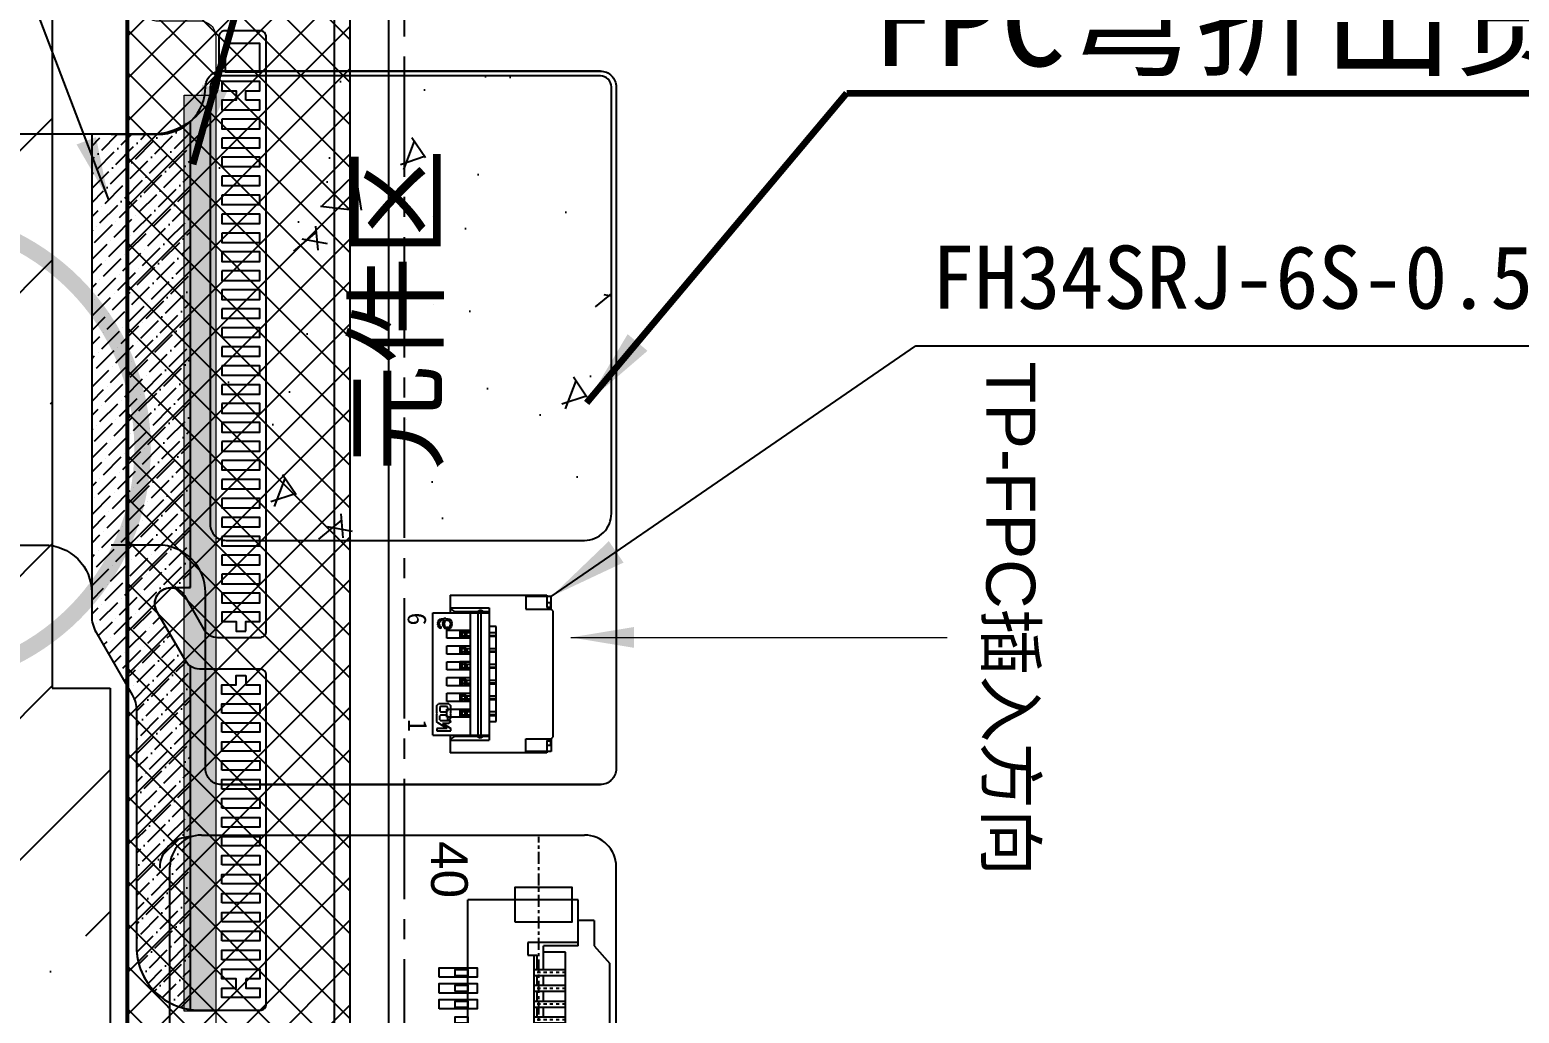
# Model space of a CAD drawing. Header units: millimetres. Extents: x 20905 to 43117, y -15595 to -5301.
# Drawn here: x 22683.21 to 22730.36, y -15014.14 to -14983.02 of the extents above; entities that cross this region are included whole.
import ezdxf

# ---------------------------------------------------------------- set-up
doc = ezdxf.new("R2010")
doc.units = ezdxf.units.MM
doc.header["$LTSCALE"] = 0.2
doc.header["$PDMODE"] = 35
doc.linetypes.add('CENTER', pattern=[2, 1.25, -0.25, 0.25, -0.25])
doc.linetypes.add('CENTER2', pattern=[28.575, 19.05, -3.175, 3.175, -3.175])
for name, color, linetype in [('Center', 1, 'CENTER'), ('DIM', 4, 'Continuous'), ('FPC', 32, 'Continuous'), ('LCD', 212, 'Continuous'), ('LCM', 5, 'Continuous'), ('LENS', 6, 'Continuous'), ('OCA', 1, 'Continuous'), ('SENSOR', 7, 'Continuous'), ('tape', 62, 'Continuous'), ('元件', 1, 'Continuous'), ('铁框', 11, 'Continuous')]:
    doc.layers.add(name, color=color, linetype=linetype)
doc.styles.get("Standard").update_dxf_attribs({"font": 'simhei.ttf'})
doc.styles.add('TXT', font='arial.ttf', dxfattribs={"height": 3.5})
doc.styles.add('宋体', font='arial.ttf')
doc.dimstyles.new('D00A', dxfattribs={"dimtxt": 3, "dimasz": 2, "dimexe": 1.25, "dimexo": 0.625, "dimtad": 0, "dimdsep": 46, "dimtxsty": '宋体', "dimcen": 2.5, "dimclrd": 3, "dimclre": 3, "dimclrt": 3, "dimadec": 0, "dimazin": 0, "dimtfac": 1, "dimtmove": 0, "dimatfit": 3, "dimfxl": 1, "dimarcsym": 0})
doc.dimstyles.get("Standard").update_dxf_attribs({"dimtxt": 4, "dimasz": 2.5, "dimexe": 1, "dimexo": 1, "dimtad": 1, "dimdsep": 46, "dimtxsty": '宋体', "dimcen": 0.09, "dimclrd": 256, "dimclre": 256, "dimclrt": 256, "dimadec": 0, "dimazin": 0, "dimtp": 0.005, "dimtm": 0.005, "dimtfac": 1, "dimtofl": 0, "dimtmove": 0, "dimatfit": 3, "dimfxl": 1, "dimtolj": 1, "dimlwd": -1, "dimlwe": -1, "dimarcsym": 0})
doc.dimstyles.new('STANDARD$0', dxfattribs={"dimtxt": 1.8, "dimasz": 2, "dimexe": 0.5, "dimexo": 0.6, "dimgap": 0.3, "dimtad": 0, "dimzin": 9, "dimdsep": 46, "dimtxsty": 'TXT', "dimcen": -2, "dimclrd": 256, "dimclre": 256, "dimclrt": 256, "dimadec": 1, "dimazin": 2, "dimtp": 0.2, "dimtm": 0.2, "dimtfac": 0.5, "dimtmove": 0, "dimatfit": 3, "dimfxl": 1, "dimtolj": 2, "dimarcsym": 0})
doc.dimstyles.new('SVA', dxfattribs={"dimtxt": 3.5, "dimasz": 3, "dimexe": 0.5, "dimexo": 0.5, "dimtad": 0, "dimdec": 3, "dimdsep": 46, "dimtxsty": '宋体', "dimcen": 3, "dimadec": 0, "dimazin": 0, "dimtfac": 1, "dimtdec": 3, "dimtmove": 0, "dimatfit": 3, "dimfxl": 1.25, "dimlwd": 13, "dimlwe": 13, "dimarcsym": 0})
pattern_1 = [(45, (-351.6157, -560.219), (-4.490128, 4.490128), []), (45, (-347.1255, -560.219), (-4.490128, 4.490128), [7.9375, -1.5875, 0, -1.5875])]

# ---------------------------------------------------------------- blocks, each defined once
blk = doc.blocks.new('A$C21FF61E7')
at = {"layer": 'Center', "linetype": 'CENTER2', "ltscale": 0.02}
for p, q in [((2.3, 3.5), (2.3, 2.5)), ((2.8, 3.5), (2.8, 2.5)), ((3.3, 3.5), (3.3, 2.5)), ((3.8, 3.5), (3.8, 2.5)), ((4.3, 3.5), (4.3, 2.5)), ((4.8, 3.5), (4.8, 2.5)), ((5.3, 3.5), (5.3, 2.5)), ((5.8, 3.5), (5.8, 2.5)), ((6.3, 3.5), (6.3, 2.5)), ((6.8, 3.5), (6.8, 2.5)), ((7.3, 3.5), (7.3, 2.5)), ((7.8, 3.5), (7.8, 2.5)), ((8.3, 3.5), (8.3, 2.5)), ((8.8, 3.5), (8.8, 2.5)), ((9.3, 3.5), (9.3, 2.5)), ((9.8, 3.5), (9.8, 2.5)), ((10.3, 3.5), (10.3, 2.5)), ((10.8, 3.5), (10.8, 2.5)), ((11.3, 3.5), (11.3, 2.5)), ((11.8, 3.5), (11.8, 2.5)), ((12.3, 3.5), (12.3, 2.5)), ((12.8, 3.5), (12.8, 2.5)), ((13.3, 3.5), (13.3, 2.5)), ((13.8, 3.5), (13.8, 2.5)), ((14.3, 3.5), (14.3, 2.5)), ((14.8, 3.5), (14.8, 2.5)), ((15.3, 3.5), (15.3, 2.5)), ((15.8, 3.5), (15.8, 2.5)), ((16.3, 3.5), (16.3, 2.5)), ((16.8, 3.5), (16.8, 2.5)), ((17.3, 3.5), (17.3, 2.5)), ((17.8, 3.5), (17.8, 2.5)), ((18.3, 3.5), (18.3, 2.5)), ((18.8, 3.5), (18.8, 2.5)), ((19.3, 3.5), (19.3, 2.5)), ((19.8, 3.5), (19.8, 2.5)), ((20.3, 3.5), (20.3, 2.5)), ((20.8, 3.5), (20.8, 2.5)), ((21.3, 3.5), (21.3, 2.5)), ((21.8, 3.5), (21.8, 2.5))]:
    blk.add_line(p, q, dxfattribs=at)
at = {"layer": 'FPC', "linetype": 'ByBlock'}
for p, q in [((1.45, 4.4), (2.016, 4.9)), ((22.084, 4.9), (2.016, 4.9)), ((22.65, 4.4), (22.084, 4.9)), ((0.65, 4.4), (0.65, 3.9)), ((0.65, 4.4), (1.45, 4.4)), ((23.45, 4.4), (22.65, 4.4)), ((23.45, 4.4), (23.45, 3.9)), ((0, 3.9), (0, 0.4)), ((1.35, 3.9), (0, 3.9)), ((1.45, 3.9), (0.65, 3.9)), ((1.35, 3.9), (1.35, 2.3)), ((1.45, 3.9), (1.45, 2.8)), ((22.65, 3.9), (23.45, 3.9)), ((22.65, 3.9), (22.65, 2.8)), ((22.75, 3.9), (24.1, 3.9)), ((22.75, 3.9), (22.75, 2.3)), ((24.1, 0.4), (24.1, 3.9)), ((1.65, 3.5), (1.65, 2.8)), ((22.45, 3.5), (1.65, 3.5)), ((22.45, 3.5), (22.45, 2.8)), ((2.2, 2.8), (1.45, 2.8)), ((1.75, 2.3), (1.75, 2.6)), ((2.2, 2.6), (1.75, 2.6)), ((22.35, 2.5), (1.75, 2.5)), ((2.7, 2.8), (2.4, 2.8)), ((2.7, 2.6), (2.4, 2.6)), ((3.2, 2.8), (2.9, 2.8)), ((3.2, 2.6), (2.9, 2.6)), ((3.7, 2.8), (3.4, 2.8)), ((3.7, 2.6), (3.4, 2.6)), ((4.2, 2.8), (3.9, 2.8)), ((4.2, 2.6), (3.9, 2.6)), ((4.7, 2.8), (4.4, 2.8)), ((4.7, 2.6), (4.4, 2.6)), ((5.2, 2.8), (4.9, 2.8)), ((5.2, 2.6), (4.9, 2.6)), ((5.7, 2.8), (5.4, 2.8)), ((5.7, 2.6), (5.4, 2.6)), ((6.2, 2.8), (5.9, 2.8)), ((6.2, 2.6), (5.9, 2.6)), ((6.7, 2.8), (6.4, 2.8)), ((6.7, 2.6), (6.4, 2.6)), ((7.2, 2.8), (6.9, 2.8)), ((7.2, 2.6), (6.9, 2.6)), ((7.7, 2.8), (7.4, 2.8)), ((7.7, 2.6), (7.4, 2.6)), ((8.2, 2.8), (7.9, 2.8)), ((8.2, 2.6), (7.9, 2.6)), ((8.7, 2.8), (8.4, 2.8)), ((8.7, 2.6), (8.4, 2.6)), ((9.2, 2.8), (8.9, 2.8)), ((9.2, 2.6), (8.9, 2.6)), ((9.7, 2.8), (9.4, 2.8)), ((9.7, 2.6), (9.4, 2.6)), ((10.2, 2.8), (9.9, 2.8)), ((10.2, 2.6), (9.9, 2.6)), ((10.7, 2.8), (10.4, 2.8)), ((10.7, 2.6), (10.4, 2.6)), ((11.2, 2.8), (10.9, 2.8)), ((11.2, 2.6), (10.9, 2.6)), ((11.7, 2.8), (11.4, 2.8)), ((11.7, 2.6), (11.4, 2.6)), ((12.2, 2.8), (11.9, 2.8)), ((12.2, 2.6), (11.9, 2.6)), ((12.7, 2.8), (12.4, 2.8)), ((12.7, 2.6), (12.4, 2.6)), ((13.2, 2.8), (12.9, 2.8)), ((13.2, 2.6), (12.9, 2.6)), ((13.7, 2.8), (13.4, 2.8)), ((13.7, 2.6), (13.4, 2.6)), ((14.2, 2.8), (13.9, 2.8)), ((14.2, 2.6), (13.9, 2.6)), ((14.7, 2.8), (14.4, 2.8)), ((14.7, 2.6), (14.4, 2.6)), ((15.2, 2.8), (14.9, 2.8)), ((15.2, 2.6), (14.9, 2.6)), ((15.7, 2.8), (15.4, 2.8)), ((15.7, 2.6), (15.4, 2.6)), ((16.2, 2.8), (15.9, 2.8)), ((16.2, 2.6), (15.9, 2.6)), ((16.7, 2.8), (16.4, 2.8)), ((16.7, 2.6), (16.4, 2.6)), ((17.2, 2.8), (16.9, 2.8)), ((17.2, 2.6), (16.9, 2.6)), ((18.2, 2.8), (17.4, 2.8)), ((17.7, 2.6), (17.4, 2.6)), ((18.2, 2.6), (17.9, 2.6)), ((18.7, 2.8), (18.4, 2.8)), ((18.7, 2.6), (18.4, 2.6)), ((19.2, 2.8), (18.9, 2.8)), ((19.2, 2.6), (18.9, 2.6)), ((19.7, 2.8), (19.4, 2.8)), ((19.7, 2.6), (19.4, 2.6)), ((20.2, 2.8), (19.9, 2.8)), ((20.2, 2.6), (19.9, 2.6)), ((20.7, 2.8), (20.4, 2.8)), ((20.7, 2.6), (20.4, 2.6)), ((21.2, 2.8), (20.9, 2.8)), ((21.2, 2.6), (20.9, 2.6)), ((21.7, 2.8), (21.4, 2.8)), ((21.7, 2.6), (21.4, 2.6)), ((22.65, 2.8), (21.9, 2.8)), ((22.35, 2.6), (21.9, 2.6)), ((22.35, 2.3), (22.35, 2.6)), ((1.35, 2.3), (1.75, 2.3)), ((22.75, 2.3), (22.35, 2.3)), ((24.1, 0.4), (0, 0.4))]:
    blk.add_line(p, q, dxfattribs=at)
for points in [[(2.2, 2.5), (2.2, 3.5)], [(2.4, 3.5), (2.4, 2.5)], [(2.7, 2.5), (2.7, 3.5)], [(2.9, 3.5), (2.9, 2.5)], [(3.2, 2.5), (3.2, 3.5)], [(3.4, 3.5), (3.4, 2.5)], [(3.7, 2.5), (3.7, 3.5)], [(3.9, 3.5), (3.9, 2.5)], [(4.2, 2.5), (4.2, 3.5)], [(4.4, 3.5), (4.4, 2.5)], [(4.7, 2.5), (4.7, 3.5)], [(4.9, 3.5), (4.9, 2.5)], [(5.2, 2.5), (5.2, 3.5)], [(5.4, 3.5), (5.4, 2.5)], [(5.7, 2.5), (5.7, 3.5)], [(5.9, 3.5), (5.9, 2.5)], [(6.2, 2.5), (6.2, 3.5)], [(6.4, 3.5), (6.4, 2.5)], [(6.7, 2.5), (6.7, 3.5)], [(6.9, 3.5), (6.9, 2.5)], [(7.2, 2.5), (7.2, 3.5)], [(7.4, 3.5), (7.4, 2.5)], [(7.7, 2.5), (7.7, 3.5)], [(7.9, 3.5), (7.9, 2.5)], [(8.2, 2.5), (8.2, 3.5)], [(8.4, 3.5), (8.4, 2.5)], [(8.7, 2.5), (8.7, 3.5)], [(8.9, 3.5), (8.9, 2.5)], [(9.2, 2.5), (9.2, 3.5)], [(9.4, 3.5), (9.4, 2.5)], [(9.7, 2.5), (9.7, 3.5)], [(9.9, 3.5), (9.9, 2.5)], [(10.2, 2.5), (10.2, 3.5)], [(10.4, 3.5), (10.4, 2.5)], [(10.7, 2.5), (10.7, 3.5)], [(10.9, 3.5), (10.9, 2.5)], [(11.2, 2.5), (11.2, 3.5)], [(11.4, 3.5), (11.4, 2.5)], [(11.7, 2.5), (11.7, 3.5)], [(11.9, 3.5), (11.9, 2.5)], [(12.2, 2.5), (12.2, 3.5)], [(12.4, 3.5), (12.4, 2.5)], [(12.7, 2.5), (12.7, 3.5)], [(12.9, 3.5), (12.9, 2.5)], [(13.2, 2.5), (13.2, 3.5)], [(13.4, 3.5), (13.4, 2.5)], [(13.7, 2.5), (13.7, 3.5)], [(13.9, 3.5), (13.9, 2.5)], [(14.2, 2.5), (14.2, 3.5)], [(14.4, 3.5), (14.4, 2.5)], [(14.7, 2.5), (14.7, 3.5)], [(14.9, 3.5), (14.9, 2.5)], [(15.2, 2.5), (15.2, 3.5)], [(15.4, 3.5), (15.4, 2.5)], [(15.7, 2.5), (15.7, 3.5)], [(15.9, 3.5), (15.9, 2.5)], [(16.2, 2.5), (16.2, 3.5)], [(16.4, 3.5), (16.4, 2.5)], [(16.7, 2.5), (16.7, 3.5)], [(16.9, 3.5), (16.9, 2.5)], [(17.2, 2.5), (17.2, 3.5)], [(17.4, 3.5), (17.4, 2.5)], [(17.7, 2.5), (17.7, 3.5)], [(17.9, 3.5), (17.9, 2.5)], [(18.2, 2.5), (18.2, 3.5)], [(18.4, 3.5), (18.4, 2.5)], [(18.7, 2.5), (18.7, 3.5)], [(18.9, 3.5), (18.9, 2.5)], [(19.2, 2.5), (19.2, 3.5)], [(19.4, 3.5), (19.4, 2.5)], [(19.7, 2.5), (19.7, 3.5)], [(19.9, 3.5), (19.9, 2.5)], [(20.2, 2.5), (20.2, 3.5)], [(20.4, 3.5), (20.4, 2.5)], [(20.7, 2.5), (20.7, 3.5)], [(20.9, 3.5), (20.9, 2.5)], [(21.2, 2.5), (21.2, 3.5)], [(21.4, 3.5), (21.4, 2.5)], [(21.7, 2.5), (21.7, 3.5)], [(21.9, 3.5), (21.9, 2.5)]]:
    blk.add_lwpolyline(points, dxfattribs=at)
for points in [[(2.4, 0), (2.2, 0), (2.2, 0.4), (2.4, 0.4)], [(2.9, 0), (2.7, 0), (2.7, 0.4), (2.9, 0.4)], [(3.4, 0), (3.2, 0), (3.2, 0.4), (3.4, 0.4)], [(3.9, 0), (3.7, 0), (3.7, 0.4), (3.9, 0.4)], [(4.4, 0), (4.2, 0), (4.2, 0.4), (4.4, 0.4)], [(4.9, 0), (4.7, 0), (4.7, 0.4), (4.9, 0.4)], [(5.4, 0), (5.2, 0), (5.2, 0.4), (5.4, 0.4)], [(5.9, 0), (5.7, 0), (5.7, 0.4), (5.9, 0.4)], [(6.4, 0), (6.2, 0), (6.2, 0.4), (6.4, 0.4)], [(6.9, 0), (6.7, 0), (6.7, 0.4), (6.9, 0.4)], [(7.4, 0), (7.2, 0), (7.2, 0.4), (7.4, 0.4)], [(7.9, 0), (7.7, 0), (7.7, 0.4), (7.9, 0.4)], [(8.4, 0), (8.2, 0), (8.2, 0.4), (8.4, 0.4)], [(8.9, 0), (8.7, 0), (8.7, 0.4), (8.9, 0.4)], [(9.4, 0), (9.2, 0), (9.2, 0.4), (9.4, 0.4)], [(9.9, 0), (9.7, 0), (9.7, 0.4), (9.9, 0.4)], [(10.4, 0), (10.2, 0), (10.2, 0.4), (10.4, 0.4)], [(10.9, 0), (10.7, 0), (10.7, 0.4), (10.9, 0.4)], [(11.4, 0), (11.2, 0), (11.2, 0.4), (11.4, 0.4)], [(11.9, 0), (11.7, 0), (11.7, 0.4), (11.9, 0.4)], [(12.4, 0), (12.2, 0), (12.2, 0.4), (12.4, 0.4)], [(12.9, 0), (12.7, 0), (12.7, 0.4), (12.9, 0.4)], [(13.4, 0), (13.2, 0), (13.2, 0.4), (13.4, 0.4)], [(13.9, 0), (13.7, 0), (13.7, 0.4), (13.9, 0.4)], [(14.4, 0), (14.2, 0), (14.2, 0.4), (14.4, 0.4)], [(14.9, 0), (14.7, 0), (14.7, 0.4), (14.9, 0.4)], [(15.4, 0), (15.2, 0), (15.2, 0.4), (15.4, 0.4)], [(15.9, 0), (15.7, 0), (15.7, 0.4), (15.9, 0.4)], [(16.4, 0), (16.2, 0), (16.2, 0.4), (16.4, 0.4)], [(16.9, 0), (16.7, 0), (16.7, 0.4), (16.9, 0.4)], [(17.4, 0), (17.2, 0), (17.2, 0.4), (17.4, 0.4)], [(17.9, 0), (17.7, 0), (17.7, 0.4), (17.9, 0.4)], [(18.4, 0), (18.2, 0), (18.2, 0.4), (18.4, 0.4)], [(18.9, 0), (18.7, 0), (18.7, 0.4), (18.9, 0.4)], [(19.4, 0), (19.2, 0), (19.2, 0.4), (19.4, 0.4)], [(19.9, 0), (19.7, 0), (19.7, 0.4), (19.9, 0.4)], [(20.4, 0), (20.2, 0), (20.2, 0.4), (20.4, 0.4)], [(20.9, 0), (20.7, 0), (20.7, 0.4), (20.9, 0.4)], [(21.4, 0), (21.2, 0), (21.2, 0.4), (21.4, 0.4)], [(21.9, 0), (21.7, 0), (21.7, 0.4), (21.9, 0.4)]]:
    blk.add_lwpolyline(points, close=True, dxfattribs=at)
blk = doc.blocks.new('LCM.')
at = {"layer": 'tape', "linetype": 'ByBlock'}
h = blk.add_hatch(dxfattribs=at)
h.set_pattern_fill('ANSI37', color=256, scale=0.3, style=0)
h.set_pattern_definition([(45, (-21179.4776, 5224.7441), (-0.67351921, 0.67351921), []), (135, (-21179.4776, 5224.7441), (-0.67351921, -0.67351921), [])])
h.paths.add_polyline_path([(61.781, -204.596, 0.4142136), (59.781, -206.596), (59.781, -216.296, -0.4142136), (57.781, -218.296), (0.28, -218.296, 0.4142136), (-0.22, -218.796), (-0.22, -220.646, -0.4142136), (-0.72, -221.146), (-2.52, -221.146, 0.4142136), (-3.52, -222.146), (-3.52, -224.868, -0.2015128), (-3.67, -225.2251, 0.1963146), (-3.32, -225.368), (49.9742, -225.368), (51.9742, -226.368), (102.189, -226.368), (104.189, -225.368), (138.68, -225.368, 0.1963146), (139.03, -225.2251, -0.2015128), (138.88, -224.868), (138.88, -222.146, 0.4142136), (137.88, -221.146), (136.58, -221.146, -0.4142136), (135.58, -220.146), (135.58, -205.596, 0.4142136), (134.58, -204.596)])
at = {"layer": 'Center', "linetype": 'CENTER2', "ltscale": 0.1}
blk.add_line((58.51, -212.318), (30.41, -212.318), dxfattribs=at)
at = {"layer": 'FPC', "linetype": 'ByBlock'}
for p, q in [((104.48, -209.868), (31.36, -209.868)), ((30.36, -222.996), (30.36, -210.868)), ((50.805, -223.996), (31.36, -223.996))]:
    blk.add_line(p, q, dxfattribs=at)
at = {"layer": 'FPC', "color": 1, "linetype": 'ByBlock'}
for points in [[(33.1098, -213.068), (32.0098, -213.068), (32.0098, -211.2679), (33.1098, -211.2679)], [(34.86, -215.468), (34.56, -215.468), (34.56, -214.268), (34.86, -214.268)], [(35.36, -215.468), (35.06, -215.468), (35.06, -214.268), (35.36, -214.268)], [(35.86, -215.468), (35.56, -215.468), (35.56, -214.268), (35.86, -214.268)]]:
    blk.add_lwpolyline(points, close=True, dxfattribs=at)
at = {"layer": 'FPC', "linetype": 'ByBlock'}
for centre, start, end in [((31.36, -210.868), 90, 180), ((31.36, -210.868), 90, 180), ((31.36, -222.996), 180, 270), ((31.41, -223.318), 180, 270)]:
    blk.add_arc(centre, 1, start, end, dxfattribs=at)
at = {"layer": 'tape', "linetype": 'ByBlock'}
blk.add_lwpolyline([(49.9742, -225.368), (-3.32, -225.368, -0.4142136), (-3.82, -224.868), (-3.82, 2.732, -0.4142136), (-3.32, 3.232), (138.68, 3.232, -0.4142136), (139.18, 2.732), (139.18, -224.868, -0.4142136), (138.68, -225.368), (104.189, -225.368), (102.189, -226.368), (51.6492, -226.368)], format="xyb", close=True, dxfattribs=at)
at = {"layer": 'tape'}
blk.add_lwpolyline([(-3.67, -225.2251, 0.2015128), (-3.52, -224.868), (-3.52, -222.146, -0.4142136), (-2.52, -221.146), (-0.72, -221.146, 0.4142136), (-0.22, -220.646), (-0.22, -218.796, -0.4142136), (0.28, -218.296), (57.781, -218.296, 0.4142136), (59.781, -216.296), (59.781, -206.596, -0.4142136), (61.781, -204.596), (134.58, -204.596, -0.4142136), (135.58, -205.596), (135.58, -220.146, 0.4142136), (136.58, -221.146), (137.88, -221.146, -0.4142136), (138.88, -222.146), (138.88, -224.868, 0.2015128), (139.03, -225.2251, 0.2015128)], format="xyb", dxfattribs=at)
at = {"layer": '铁框', "linetype": 'ByBlock'}
blk.add_line((-3.27, -225.318), (51.805, -225.318), dxfattribs=at)
at = {"layer": 'FPC', "linetype": 'ByBlock'}
blk.add_blockref('A$C21FF61E7', (32.41, -214.968), dxfattribs=at)
at = {"layer": 'FPC', "color": 1, "linetype": 'ByBlock', "insert": (30.5469, -214.5641), "char_height": 1.16297, "width": 1.410834, "attachment_point": 1, "style": '宋体'}
blk.add_mtext('40', dxfattribs=at)
blk = doc.blocks.new('AUDIT_I_220730101107-2')
at = {"layer": 'FPC'}
h = blk.add_hatch(dxfattribs=at)
h.set_pattern_fill('AR-CONC', color=256, scale=0.05, style=0)
h.set_pattern_definition([(50, (-29004.0766, -694.529), (9.1092334, -0.7969543), [0.9525, -10.4775]), (355, (-29004.077, -694.529), (-1.7621413, 9.552832), [0.762, -8.382]), (100.451, (-29003.3175, -694.595), (7.347125, 8.7558344), [0.8095, -8.9045]), (46.1842, (-29004.077, -691.989), (13.553952, -2.1021164), [1.42875, -15.71625]), (96.6356, (-29002.947, -692.164), (11.870212, 12.371278), [1.21425, -13.35675]), (351.184, (-29004.077, -691.989), (11.87023, 12.371256), [1.143, -12.573]), (21, (-29002.8066, -692.624), (7.580744, -5.113276), [0.9525, -10.4775]), (326, (-29002.807, -692.624), (3.0901014, 9.2093983), [0.762, -8.382]), (71.4514, (-29002.175, -693.05), (10.6708245, 4.096143), [0.8095, -8.9045]), (37.5, (-29004.0766, -694.5287), (0.15443016, 4.22775194), [0, -8.2804, 0, -8.509, 0, -8.41375]), (7.5, (-29004.0766, -694.5287), (3.3409831, 5.00902874), [0, -4.8514, 0, -8.0899, 0, -3.20675]), (327.5, (-29006.9087, -694.5287), (6.77952976, -0.2864372), [0, -3.175, 0, -9.906, 0, -13.1445]), (317.5, (-29008.179, -694.529), (7.4064591, 1.2713246), [0, -4.1275, 0, -6.5786, 0, -9.3345])])
edge = h.paths.add_edge_path()
edge.add_line((11.539, -8.072), (-1.961, -8.072))
edge.add_arc((-1.961, -7.722), 0.35, 180, 270, ccw=False)
edge.add_line((-2.311, -7.722), (-2.311, 4.278))
edge.add_arc((-1.961, 4.278), 0.35, 89.9871, 180, ccw=False)
edge.add_arc((-1.961, 6.278), 1.65, 269.9871, 270)
edge.add_line((-1.961, 4.628), (11.889, 4.628))
edge.add_arc((11.889, 4.128), 0.5, 0, 90, ccw=False)
edge.add_line((12.389, 4.128), (12.389, -7.222))
edge.add_arc((11.539, -7.222), 0.85, 270, 360, ccw=False)
blk = doc.blocks.new('Z$W@#3A296A24')
at = {"color": 7, "linetype": 'Continuous'}
for p, q in [((3.6, 5), (0.55, 5)), ((0.55, 4.44), (0.55, 5)), ((3.6, 4.6), (3.6, 5)), ((3.73, 4.76), (3.6, 4.76)), ((3.72, 4.61), (3.72, 4.76)), ((3.73, 4.76), (3.73, 4.61)), ((0, 4.44), (1.78, 4.44)), ((0, 4.44), (0, 0.56)), ((0.121, 4.295), (0.561, 4.295)), ((0.121, 4.226), (0.121, 4.295)), ((0.55, 4.597), (1.78, 4.597)), ((0.55, 4.57), (0.7, 4.47)), ((0.561, 4.295), (0.561, 4.226)), ((0.7, 4.47), (1.78, 4.47)), ((0.7, 4.47), (0.7, 4.44)), ((0.9, 4.44), (0.9, 4.47)), ((1.18, 0.53), (1.18, 4.47)), ((1.228, 4.44), (1.228, 4.47)), ((1.338, 4.44), (1.338, 4.47)), ((1.34, 4.44), (1.48, 4.52)), ((1.43, 4.44), (1.43, 0.56)), ((1.53, 4.52), (1.48, 4.52)), ((1.53, 4.52), (1.64, 4.44)), ((1.53, 4.44), (1.53, 0.56)), ((1.78, 0.403), (1.78, 4.597)), ((3.6, 4.61), (3.73, 4.61)), ((3.7, 4.6), (3.6, 4.6)), ((3.7, 4.6), (3.8, 4.5)), ((3.8, 0.5), (3.8, 4.5)), ((0.178, 4.056), (0.115, 3.999)), ((0.115, 3.773), (0.115, 3.999)), ((0.115, 3.773), (0.14, 3.754)), ((0.448, 4.226), (0.121, 4.226)), ((0.448, 4.226), (0.178, 4.056)), ((0.216, 3.949), (0.253, 3.98)), ((0.216, 3.949), (0.216, 3.823)), ((0.253, 3.792), (0.216, 3.823)), ((0.561, 3.98), (0.253, 3.98)), ((0.253, 3.792), (0.429, 3.792)), ((0.297, 4.056), (0.561, 4.226)), ((0.297, 4.056), (0.499, 4.056)), ((0.461, 3.823), (0.429, 3.792)), ((0.461, 3.949), (0.511, 3.949)), ((0.461, 3.823), (0.461, 3.949)), ((0.561, 3.999), (0.499, 4.056)), ((0.561, 3.886), (0.511, 3.949)), ((0.536, 3.754), (0.561, 3.773)), ((0.561, 3.999), (0.561, 3.98)), ((0.561, 3.886), (0.561, 3.773)), ((0.85, 3.86), (1.18, 3.86)), ((0.85, 3.62), (0.85, 3.86)), ((0.85, 3.79), (1.18, 3.79)), ((0.9, 3.79), (0.9, 3.86)), ((0.914, 3.69), (0.914, 3.79)), ((0.93, 3.79), (0.93, 3.86)), ((1.05, 3.81), (0.975, 3.86)), ((1.012, 3.69), (1.012, 3.79)), ((1.05, 3.81), (1.18, 3.81)), ((1.077, 3.69), (1.077, 3.79)), ((1.78, 4), (2, 4)), ((1.78, 3.81), (2, 3.81)), ((2, 3.79), (1.78, 3.79)), ((2, 4), (2, 1)), ((0.14, 3.754), (0.115, 3.729)), ((0.115, 3.509), (0.115, 3.729)), ((0.115, 3.509), (0.178, 3.446)), ((0.499, 3.446), (0.178, 3.446)), ((0.216, 3.678), (0.253, 3.71)), ((0.216, 3.559), (0.216, 3.678)), ((0.253, 3.521), (0.216, 3.559)), ((0.429, 3.71), (0.253, 3.71)), ((0.253, 3.521), (0.429, 3.521)), ((0.429, 3.71), (0.461, 3.678)), ((0.461, 3.559), (0.429, 3.521)), ((0.461, 3.559), (0.461, 3.678)), ((0.499, 3.446), (0.561, 3.509)), ((0.561, 3.729), (0.536, 3.754)), ((0.561, 3.729), (0.561, 3.509)), ((0.85, 3.69), (1.18, 3.69)), ((0.85, 3.62), (1.18, 3.62)), ((0.85, 3.36), (1.18, 3.36)), ((0.85, 3.12), (0.85, 3.36)), ((0.9, 3.62), (0.9, 3.69)), ((0.9, 3.29), (0.9, 3.36)), ((0.93, 3.62), (0.93, 3.69)), ((0.93, 3.29), (0.93, 3.36)), ((0.945, 3.62), (1.05, 3.69)), ((1.05, 3.31), (0.975, 3.36)), ((1.05, 3.31), (1.18, 3.31)), ((1.78, 3.69), (2, 3.69)), ((1.78, 3.31), (2, 3.31)), ((0.85, 3.29), (1.18, 3.29)), ((0.85, 3.19), (1.18, 3.19)), ((1.18, 3.12), (0.85, 3.12)), ((0.85, 2.86), (1.18, 2.86)), ((0.85, 2.62), (0.85, 2.86)), ((0.9, 3.12), (0.9, 3.19)), ((0.9, 2.79), (0.9, 2.86)), ((0.914, 3.29), (0.914, 3.19)), ((0.93, 3.12), (0.93, 3.19)), ((0.93, 2.79), (0.93, 2.86)), ((0.945, 3.12), (1.05, 3.19)), ((1.05, 2.81), (0.975, 2.86)), ((1.012, 3.19), (1.012, 3.29)), ((1.077, 3.19), (1.077, 3.29)), ((2, 3.29), (1.78, 3.29)), ((1.78, 3.19), (2, 3.19)), ((0.85, 2.79), (1.18, 2.79)), ((0.85, 2.69), (1.18, 2.69)), ((1.18, 2.62), (0.85, 2.62)), ((0.85, 2.36), (1.18, 2.36)), ((0.85, 2.12), (0.85, 2.36)), ((0.9, 2.62), (0.9, 2.69)), ((0.9, 2.29), (0.9, 2.36)), ((0.914, 2.69), (0.914, 2.79)), ((0.93, 2.62), (0.93, 2.69)), ((0.93, 2.36), (0.93, 2.29)), ((0.945, 2.62), (1.05, 2.69)), ((1.05, 2.31), (0.975, 2.36)), ((1.012, 2.79), (1.012, 2.69)), ((1.05, 2.81), (1.18, 2.81)), ((1.077, 2.79), (1.077, 2.69)), ((1.78, 2.81), (2, 2.81)), ((2, 2.79), (1.78, 2.79)), ((1.78, 2.69), (2, 2.69)), ((0.85, 2.29), (1.18, 2.29)), ((0.85, 2.19), (1.18, 2.19)), ((1.18, 2.12), (0.85, 2.12)), ((0.9, 2.12), (0.9, 2.19)), ((0.914, 2.19), (0.914, 2.29)), ((0.93, 2.19), (0.93, 2.12)), ((0.945, 2.12), (1.05, 2.19)), ((1.012, 2.19), (1.012, 2.29)), ((1.18, 2.31), (1.05, 2.31)), ((1.077, 2.19), (1.077, 2.29)), ((2, 2.31), (1.78, 2.31)), ((2, 2.29), (1.78, 2.29)), ((1.78, 2.19), (2, 2.19)), ((0.85, 1.86), (1.18, 1.86)), ((0.85, 1.62), (0.85, 1.86)), ((0.85, 1.79), (1.18, 1.79)), ((0.85, 1.69), (1.18, 1.69)), ((1.18, 1.62), (0.85, 1.62)), ((0.9, 1.79), (0.9, 1.86)), ((0.9, 1.62), (0.9, 1.69)), ((0.914, 1.79), (0.914, 1.69)), ((0.93, 1.79), (0.93, 1.86)), ((0.93, 1.62), (0.93, 1.69)), ((0.945, 1.62), (1.05, 1.69)), ((1.05, 1.81), (0.975, 1.86)), ((1.012, 1.69), (1.012, 1.79)), ((1.18, 1.81), (1.05, 1.81)), ((1.077, 1.69), (1.077, 1.79)), ((2, 1.81), (1.78, 1.81)), ((2, 1.79), (1.78, 1.79)), ((1.78, 1.69), (2, 1.69)), ((0.16, 0.974), (0.15, 0.927)), ((0.188, 1.021), (0.16, 0.974)), ((0.227, 1.049), (0.188, 1.021)), ((0.198, 0.937), (0.207, 0.965)), ((0.207, 0.965), (0.227, 0.993)), ((0.255, 1.059), (0.227, 1.049)), ((0.227, 0.993), (0.255, 1.012)), ((0.255, 1.059), (0.255, 1.012)), ((0.322, 0.984), (0.313, 0.937)), ((0.351, 1.031), (0.322, 0.984)), ((0.38, 1.059), (0.351, 1.031)), ((0.361, 0.946), (0.37, 0.974)), ((0.361, 0.946), (0.361, 0.881)), ((0.37, 0.974), (0.389, 1.002)), ((0.428, 1.077), (0.38, 1.059)), ((0.389, 1.002), (0.409, 1.021)), ((0.409, 1.021), (0.437, 1.031)), ((0.428, 1.077), (0.476, 1.077)), ((0.466, 1.031), (0.437, 1.031)), ((0.466, 1.031), (0.495, 1.021)), ((0.523, 1.059), (0.476, 1.077)), ((0.495, 1.021), (0.523, 1.002)), ((0.562, 1.031), (0.523, 1.059)), ((0.523, 1.002), (0.543, 0.974)), ((0.543, 0.974), (0.552, 0.946)), ((0.552, 0.881), (0.552, 0.946)), ((0.59, 0.984), (0.562, 1.031)), ((0.6, 0.937), (0.59, 0.984)), ((1.18, 1.36), (0.85, 1.36)), ((0.85, 1.12), (0.85, 1.36)), ((0.85, 1.29), (1.18, 1.29)), ((0.85, 1.19), (1.18, 1.19)), ((0.85, 1.12), (1.18, 1.12)), ((0.9, 1.29), (0.9, 1.36)), ((0.9, 1.12), (0.9, 1.19)), ((0.914, 1.19), (0.914, 1.29)), ((0.93, 1.36), (0.93, 1.29)), ((0.93, 1.19), (0.93, 1.12)), ((0.945, 1.12), (1.05, 1.19)), ((1.05, 1.31), (0.975, 1.36)), ((1.012, 1.29), (1.012, 1.19)), ((1.18, 1.31), (1.05, 1.31)), ((1.077, 1.29), (1.077, 1.19)), ((2, 1.31), (1.78, 1.31)), ((2, 1.29), (1.78, 1.29)), ((1.78, 1.19), (2, 1.19)), ((2, 1), (1.78, 1)), ((0, 0.56), (1.78, 0.56)), ((0.15, 0.89), (0.15, 0.927)), ((0.15, 0.89), (0.16, 0.843)), ((0.16, 0.843), (0.188, 0.796)), ((0.188, 0.796), (0.227, 0.768)), ((0.198, 0.937), (0.198, 0.881)), ((0.207, 0.852), (0.198, 0.881)), ((0.227, 0.824), (0.207, 0.852)), ((0.255, 0.806), (0.227, 0.824)), ((0.227, 0.768), (0.274, 0.749)), ((0.284, 0.796), (0.255, 0.806)), ((0.274, 0.749), (0.341, 0.74)), ((0.341, 0.787), (0.284, 0.796)), ((0.313, 0.89), (0.313, 0.937)), ((0.313, 0.89), (0.322, 0.843)), ((0.322, 0.843), (0.361, 0.787)), ((0.341, 0.787), (0.361, 0.787)), ((0.409, 0.74), (0.341, 0.74)), ((0.37, 0.852), (0.361, 0.881)), ((0.389, 0.824), (0.37, 0.852)), ((0.409, 0.806), (0.389, 0.824)), ((0.437, 0.796), (0.409, 0.806)), ((0.409, 0.74), (0.476, 0.749)), ((0.437, 0.796), (0.466, 0.796)), ((0.495, 0.806), (0.466, 0.796)), ((0.476, 0.749), (0.523, 0.768)), ((0.523, 0.824), (0.495, 0.806)), ((0.543, 0.852), (0.523, 0.824)), ((0.523, 0.768), (0.562, 0.796)), ((0.552, 0.881), (0.543, 0.852)), ((0.55, 0), (0.55, 0.56)), ((0.7, 0.53), (0.55, 0.43)), ((0.562, 0.796), (0.59, 0.843)), ((0.59, 0.843), (0.6, 0.89)), ((0.6, 0.937), (0.6, 0.89)), ((0.7, 0.56), (0.7, 0.53)), ((1.78, 0.53), (0.7, 0.53)), ((0.9, 0.53), (0.9, 0.56)), ((1.228, 0.53), (1.228, 0.56)), ((1.338, 0.53), (1.338, 0.56)), ((1.34, 0.56), (1.48, 0.48)), ((1.48, 0.48), (1.53, 0.48)), ((1.53, 0.48), (1.64, 0.56)), ((3.8, 0.5), (3.7, 0.4)), ((0.55, 0.403), (1.78, 0.403)), ((3.6, 0.4), (3.7, 0.4)), ((3.6, 0), (3.6, 0.4)), ((3.73, 0.39), (3.6, 0.39)), ((3.6, 0.24), (3.73, 0.24)), ((3.72, 0.24), (3.72, 0.39)), ((3.73, 0.39), (3.73, 0.24)), ((0.55, 0), (3.6, 0))]:
    blk.add_line(p, q, dxfattribs=at)
at = {"color": 4, "linetype": 'Continuous'}
for p, q in [((3.74, 4.95), (2.94, 4.95)), ((2.94, 4.95), (2.94, 4.55)), ((3.74, 4.55), (3.74, 4.95)), ((2.94, 4.55), (3.74, 4.55)), ((1.18, 3.87), (0.44, 3.87)), ((0.44, 3.87), (0.44, 3.61)), ((0.44, 3.61), (1.18, 3.61)), ((1.18, 3.37), (0.44, 3.37)), ((0.44, 3.37), (0.44, 3.11)), ((0.44, 3.11), (1.18, 3.11)), ((1.18, 2.87), (0.44, 2.87)), ((0.44, 2.87), (0.44, 2.61)), ((0.44, 2.61), (1.18, 2.61)), ((1.18, 2.37), (0.44, 2.37)), ((0.44, 2.37), (0.44, 2.11)), ((0.44, 2.11), (1.18, 2.11)), ((1.18, 1.87), (0.44, 1.87)), ((0.44, 1.87), (0.44, 1.61)), ((0.44, 1.61), (1.18, 1.61)), ((1.18, 1.37), (0.44, 1.37)), ((0.44, 1.37), (0.44, 1.11)), ((0.44, 1.11), (1.18, 1.11)), ((2.94, 0.45), (3.74, 0.45)), ((2.94, 0.05), (2.94, 0.45)), ((3.74, 0.05), (2.94, 0.05)), ((3.74, 0.45), (3.74, 0.05))]:
    blk.add_line(p, q, dxfattribs=at)
blk = doc.blocks.new('*D83')
at = {"layer": 'Defpoints', "color": 0, "transparency": 16777216}
for p in [(22695.234, -14972.743), (22675.981, -15117.903), (22693.804, -15117.903)]:
    blk.add_point(p, dxfattribs=at)
at = {"layer": 'LCD', "lineweight": -2, "transparency": 16777216}
for p, q in [((22694.634, -14972.743), (22675.481, -14972.743)), ((22675.981, -14974.743), (22675.981, -15037.924)), ((22675.981, -15115.903), (22675.981, -15052.722)), ((22693.204, -15117.903), (22675.481, -15117.903))]:
    blk.add_line(p, q, dxfattribs=at)
at = {"layer": 'LCD', "transparency": 16777216}
for points in [[(22675.648, -14974.743), (22676.315, -14974.743), (22675.981, -14972.743)], [(22675.648, -15115.903), (22676.315, -15115.903), (22675.981, -15117.903)]]:
    blk.add_solid(points, dxfattribs=at)
at = {"layer": 'LCD', "transparency": 16777216, "insert": (22675.981, -15045.323), "char_height": 3.5, "attachment_point": 5, "rotation": 90, "style": 'TXT'}
blk.add_mtext('\\A2;145.16', dxfattribs=at)

msp = doc.modelspace()

# ---------------------------------------------------------------- hatches: boundary and pattern name
at = {"layer": 'FPC'}
h = msp.add_hatch(dxfattribs=at)
h.set_pattern_fill('ANSI36', color=1, scale=0.1, style=0)
h.set_pattern_definition([(45, (-314.2937, -1485.4589), (0.1683798023, 0.6173926083), [0.79375, -0.15875, 0, -0.15875])])
edge = h.paths.add_edge_path()
edge.add_line((22688.2969, -15000.6705), (22688.2969, -14985.9066))
edge.add_arc((22687.0748, -14984.3235), 2, 270, 307.66722, ccw=False)
edge.add_line((22687.0748, -14986.3235), (22685.1722, -14986.3235))
edge.add_line((22685.1722, -14986.3235), (22685.1722, -15001.5724))
edge.add_arc((22686.1722, -15001.5724), 1, 180, 210)
edge.add_line((22685.3062, -15002.0724), (22686.458, -15004.0674))
edge.add_arc((22685.5919, -15004.5674), 1, 0, 30, ccw=False)
edge.add_line((22686.5919, -15004.5674), (22686.5919, -15012.0468))
edge.add_arc((22688.5919, -15012.0468), 2, 180, 261.51779)
edge.add_line((22688.2969, -15014.0249), (22688.2969, -15003.1574))
edge.add_arc((22688.5823, -15002.7468), 0.5, 210, 235.20352, ccw=False)
edge.add_line((22688.1493, -15002.9968), (22687.2392, -15001.4205))
edge.add_arc((22687.6722, -15001.1705), 0.5, 90, 210, ccw=False)
edge.add_line((22687.6722, -15000.6705), (22688.2969, -15000.6705))
at = {"layer": 'LCD'}
h = msp.add_hatch(dxfattribs=at)
h.set_pattern_fill('ANSI35', color=2)
h.set_pattern_definition(pattern_1)
edge = h.paths.add_edge_path()
edge.add_line((22917.5289, -15118.9086), (22922.451, -15118.9086))
edge.add_spline(control_points=[(22922.451, -15118.9086), (22922.5516, -15118.7725), (22922.9176, -15118.2506), (22923.4749, -15117.2718), (22924.0355, -15115.9247), (22924.4627, -15114.4803), (22924.7666, -15112.9578), (22924.9687, -15111.3732), (22925.0838, -15109.7492), (22925.1345, -15108.1143), (22925.1423, -15107.0233), (22925.1436, -15106.4815)], knot_values=[0, 0, 0, 0, 0.0179051, 0.0674005, 0.1186367, 0.1710688, 0.2250065, 0.2804918, 0.337065, 0.3937511, 0.449536, 0.449536, 0.449536, 0.449536], degree=3, periodic=0)
edge.add_line((22925.1436, -15106.4815), (22925.1436, -14983.1779))
edge.add_line((22925.1436, -14983.1779), (22925.126, -14981.445))
edge.add_arc((22911.429, -14981.7297), 13.7, 1.19088, 90)
edge.add_line((22911.429, -14968.0297), (22695.2849, -14968.0297))
edge.add_line((22695.2849, -14968.0297), (22695.2849, -14971.843))
edge.add_line((22695.2849, -14971.843), (22797.6388, -14971.843))
edge.add_arc((22797.6388, -14973.843), 2, 41.5319, 90, ccw=False)
edge.add_line((22799.136, -14972.517), (22799.9385, -14973.423))
edge.add_line((22799.9385, -14973.423), (22915.5289, -14973.423))
edge.add_arc((22915.5289, -14975.423), 2, 0, 90, ccw=False)
edge.add_line((22917.5289, -14975.423), (22917.5289, -15118.9086))
h = msp.add_hatch(dxfattribs=at)
h.set_pattern_fill('ANSI35', color=2)
h.set_pattern_definition(pattern_1)
edge = h.paths.add_edge_path()
edge.add_spline(control_points=[(22908.0099, -15123.6164), (22908.5511, -15123.6151), (22909.641, -15123.6073), (22911.274, -15123.5566), (22912.8963, -15123.4418), (22914.4796, -15123.2401), (22915.8623, -15122.9645), (22916.7046, -15122.7273), (22917.0465, -15122.6173)], knot_values=[0.6841518, 0.6841518, 0.6841518, 0.6841518, 0.7398809, 0.7965006, 0.8530088, 0.908442, 0.9623484, 1, 1, 1, 1], degree=3, periodic=0)
edge.add_line((22917.0465, -15122.6173), (22917.0289, -15119.003))
edge.add_line((22917.0289, -15119.003), (22687.7589, -15119.003))
edge.add_arc((22687.7589, -15117.003), 2, 180, 270, ccw=False)
edge.add_line((22685.7589, -15117.003), (22685.7589, -15088.432))
edge.add_line((22685.7589, -15088.432), (22684.7589, -15088.432))
edge.add_line((22684.7589, -15088.432), (22684.7589, -15021.8922))
edge.add_line((22684.7589, -15021.8922), (22685.7589, -15021.8922))
edge.add_line((22685.7589, -15021.8922), (22685.7589, -15003.8557))
edge.add_line((22685.7589, -15003.8557), (22683.9239, -15003.8557))
edge.add_line((22683.9239, -15003.8557), (22683.9239, -14981.8875))
edge.add_line((22683.9239, -14981.8875), (22685.7589, -14981.8875))
edge.add_line((22685.7589, -14981.8875), (22685.7589, -14976.878))
edge.add_line((22685.7589, -14976.878), (22682.4728, -14976.878))
edge.add_arc((22695.2849, -14981.7297), 13.7, 159.2591, 178.80912)
edge.add_arc((22754.0875, -14982.9425), 72.5151, 178.816672, 179.269817)
edge.add_arc((22776.3856, -14983.2198), 94.8149, 179.273969, 179.740065)
edge.add_line((22681.5716, -14982.7897), (22681.5708, -14982.9836))
edge.add_line((22681.5708, -14982.9836), (22681.5703, -14983.1779))
edge.add_line((22681.5703, -14983.1779), (22681.5703, -15106.4815))
edge.add_spline(control_points=[(22681.5703, -15106.4815), (22681.5715, -15107.0227), (22681.5793, -15108.1125), (22681.6299, -15109.7454), (22681.7447, -15111.3676), (22681.9461, -15112.9508), (22682.2493, -15114.4725), (22682.6756, -15115.9168), (22683.2354, -15117.2645), (22683.9251, -15118.4779), (22684.7292, -15119.535), (22685.6449, -15120.4516), (22686.701, -15121.2563), (22687.9134, -15121.9468), (22689.2604, -15122.5076), (22690.7047, -15122.9349), (22692.2272, -15123.239), (22693.8119, -15123.4412), (22695.4361, -15123.5565), (22697.071, -15123.6073), (22698.1622, -15123.6151), (22698.704, -15123.6164)], knot_values=[0, 0, 0, 0, 0.0557252, 0.1123399, 0.1688433, 0.2242731, 0.2781786, 0.3306001, 0.3818449, 0.4313629, 0.4776128, 0.522123, 0.5683532, 0.6178479, 0.669083, 0.7215147, 0.7754533, 0.830942, 0.8875201, 0.9442112, 1, 1, 1, 1], degree=3, periodic=0)
edge.add_line((22698.704, -15123.6164), (22908.0099, -15123.6164))
at = {"layer": 'SENSOR'}
msp.add_hatch(color=256, dxfattribs=at).paths.add_polyline_path([(22689.0969, -15014.0742), (22688.0969, -15014.0742), (22688.0969, -14985.0842), (22689.0969, -14985.0842)])

# ---------------------------------------------------------------- linework, layer by layer
at = {"layer": 'FPC', "color": 0}
for p, q in [((22701.2749, -14984.323), (22689.2749, -14984.323)), ((22689.2749, -15006.9035), (22701.2749, -15006.9035))]:
    msp.add_line(p, q, dxfattribs=at)
at = {"layer": 'FPC'}
for points in [[(22679.1519, -14999.323), (22683.6722, -14999.323, -0.4142136), (22685.1722, -15000.823), (22685.1722, -15001.5724, 0.1316525), (22685.3062, -15002.0724), (22686.458, -15004.0674, -0.1316525), (22686.5919, -15004.5674), (22686.5919, -15012.0468, 0.4142136), (22688.5919, -15014.0468), (22690.4969, -15014.0468, 0.4142136), (22690.6969, -15013.8468), (22690.6969, -15003.4468, 0.4142136), (22690.4969, -15003.2468), (22688.5823, -15003.2468, -0.2679492), (22688.1493, -15002.9968), (22687.2392, -15001.4205, -1), (22688.1052, -15000.9205), (22688.7266, -15001.9968, 0.2679492), (22689.1596, -15002.2468), (22690.4969, -15002.2468, 0.4142136), (22690.6969, -15002.0468), (22690.6969, -14983.2468, 0.4142136), (22690.4969, -14983.0468), (22689.3969, -14983.0468, 0.4142136), (22689.1969, -14983.2468), (22689.1969, -14984.6155, -0.1989124), (22688.904, -14985.3226), (22688.489, -14985.7377, -0.1989124), (22687.0748, -14986.3235), (22679.1519, -14986.3235, -0.4142797)], [(22685.7929, -14986.3235), (22687.2749, -14986.3235, 0.4142797), (22688.7749, -14984.8231, -0.4142797), (22689.2749, -14984.323), (22701.2749, -14984.323, -0.4142136), (22701.7749, -14984.823), (22701.7749, -15006.4035, -0.4142136), (22701.2749, -15006.9035), (22689.2749, -15006.9035, -0.4142136), (22688.7749, -15006.4035), (22688.7749, -15000.823, 0.4142136), (22687.2749, -14999.323), (22685.7929, -14999.323)]]:
    msp.add_lwpolyline(points, format="xyb", dxfattribs=at)
at = {"layer": 'FPC', "linetype": 'Continuous'}
for points in [[(22689.3969, -14983.4468), (22689.3969, -14984.3468), (22690.4969, -14984.3468), (22690.4969, -14983.4468)], [(22690.0469, -14985.2468), (22690.0469, -14984.9468), (22690.4969, -14984.9468), (22690.4969, -14984.6468), (22689.2969, -14984.6468), (22689.2969, -14984.9468), (22689.7469, -14984.9468), (22689.7469, -14985.2468), (22689.2969, -14985.2468), (22689.2969, -14985.5468), (22690.4969, -14985.5468), (22690.4969, -14985.2468)], [(22689.2969, -14985.8468), (22689.2969, -14986.1468), (22690.4969, -14986.1468), (22690.4969, -14985.8468)], [(22689.2969, -14986.4468), (22689.2969, -14986.7468), (22690.4969, -14986.7468), (22690.4969, -14986.4468)], [(22689.2969, -14987.0468), (22689.2969, -14987.3468), (22690.4969, -14987.3468), (22690.4969, -14987.0468)], [(22689.2969, -14987.6468), (22689.2969, -14987.9468), (22690.4969, -14987.9468), (22690.4969, -14987.6468)], [(22689.2969, -14988.2468), (22689.2969, -14988.5468), (22690.4969, -14988.5468), (22690.4969, -14988.2468)], [(22689.2969, -14988.8468), (22689.2969, -14989.1468), (22690.4969, -14989.1468), (22690.4969, -14988.8468)], [(22689.2969, -14989.4468), (22689.2969, -14989.7468), (22690.4969, -14989.7468), (22690.4969, -14989.4468)], [(22689.2969, -14990.0468), (22689.2969, -14990.3468), (22690.4969, -14990.3468), (22690.4969, -14990.0468)], [(22689.2969, -14990.6468), (22689.2969, -14990.9468), (22690.4969, -14990.9468), (22690.4969, -14990.6468)], [(22689.2969, -14991.2468), (22689.2969, -14991.5468), (22690.4969, -14991.5468), (22690.4969, -14991.2468)], [(22689.2969, -14991.8468), (22689.2969, -14992.1468), (22690.4969, -14992.1468), (22690.4969, -14991.8468)], [(22690.0469, -15003.4468), (22690.0469, -15003.7468), (22690.4969, -15003.7468), (22690.4969, -15004.0468), (22689.2969, -15004.0468), (22689.2969, -15003.7468), (22689.7469, -15003.7468), (22689.7469, -15003.4468)], [(22689.2969, -15004.6468), (22689.2969, -15004.3468), (22690.4969, -15004.3468), (22690.4969, -15004.6468)], [(22689.2969, -15005.2468), (22689.2969, -15004.9468), (22690.4969, -15004.9468), (22690.4969, -15005.2468)], [(22689.2969, -15005.8468), (22689.2969, -15005.5468), (22690.4969, -15005.5468), (22690.4969, -15005.8468)], [(22689.2969, -15006.4468), (22689.2969, -15006.1468), (22690.4969, -15006.1468), (22690.4969, -15006.4468)], [(22689.2969, -15007.0468), (22689.2969, -15006.7468), (22690.4969, -15006.7468), (22690.4969, -15007.0468)], [(22689.2969, -15007.6468), (22689.2969, -15007.3468), (22690.4969, -15007.3468), (22690.4969, -15007.6468)], [(22689.2969, -15008.2468), (22689.2969, -15007.9468), (22690.4969, -15007.9468), (22690.4969, -15008.2468)], [(22689.2969, -15008.8468), (22689.2969, -15008.5468), (22690.4969, -15008.5468), (22690.4969, -15008.8468)], [(22689.2969, -15009.4468), (22689.2969, -15009.1468), (22690.4969, -15009.1468), (22690.4969, -15009.4468)], [(22689.2969, -15010.0468), (22689.2969, -15009.7468), (22690.4969, -15009.7468), (22690.4969, -15010.0468)], [(22689.2969, -15010.6468), (22689.2969, -15010.3468), (22690.4969, -15010.3468), (22690.4969, -15010.6468)], [(22689.2969, -15011.2468), (22689.2969, -15010.9468), (22690.4969, -15010.9468), (22690.4969, -15011.2468)], [(22689.2969, -15011.8468), (22689.2969, -15011.5468), (22690.4969, -15011.5468), (22690.4969, -15011.8468)], [(22689.2969, -15012.4468), (22689.2969, -15012.1468), (22690.4969, -15012.1468), (22690.4969, -15012.4468)], [(22690.0469, -15013.0468), (22690.0469, -15013.3468), (22690.4969, -15013.3468), (22690.4969, -15013.6468), (22689.2969, -15013.6468), (22689.2969, -15013.3468), (22689.7469, -15013.3468), (22689.7469, -15013.0468), (22689.2969, -15013.0468), (22689.2969, -15012.7468), (22690.4969, -15012.7468), (22690.4969, -15013.0468)]]:
    msp.add_lwpolyline(points, close=True, dxfattribs=at)
at = {"layer": 'FPC', "color": 0}
msp.add_lwpolyline([(22701.6249, -14998.323), (22701.6249, -14984.823, 0.4142136), (22701.2749, -14984.473), (22689.2749, -14984.473, 0.4142797), (22688.9249, -14984.8231, -0.0000564), (22688.9249, -14984.8235), (22688.9249, -14998.673, 0.4142136), (22689.4249, -14999.173), (22700.7749, -14999.173, 0.4142136)], format="xyb", close=True, dxfattribs=at)
at = {"layer": 'FPC', "color": 1}
msp.add_lwpolyline([(22688.2969, -15000.6705), (22688.2969, -14985.9066, -0.1658503), (22687.0748, -14986.3235), (22685.1722, -14986.3235), (22685.1722, -15001.5724, 0.1316525), (22685.3062, -15002.0724), (22686.458, -15004.0674, -0.1316525), (22686.5919, -15004.5674), (22686.5919, -15012.0468, 0.3714884), (22688.2969, -15014.0249), (22688.2969, -15003.1574, -0.1104166), (22688.1493, -15002.9968), (22687.2392, -15001.4205, -0.5773503), (22687.6722, -15000.6705)], format="xyb", close=True, dxfattribs=at)
at = {"layer": 'FPC'}
for points in [[(22689.2969, -14992.4468), (22689.2969, -14992.7468), (22690.4969, -14992.7468), (22690.4969, -14992.4468)], [(22689.2969, -14993.0468), (22689.2969, -14993.3468), (22690.4969, -14993.3468), (22690.4969, -14993.0468)], [(22689.2969, -14993.6468), (22689.2969, -14993.9468), (22690.4969, -14993.9468), (22690.4969, -14993.6468)], [(22689.2969, -14994.2468), (22689.2969, -14994.5468), (22690.4969, -14994.5468), (22690.4969, -14994.2468)], [(22689.2969, -14994.8468), (22689.2969, -14995.1468), (22690.4969, -14995.1468), (22690.4969, -14994.8468)], [(22689.2969, -14995.4468), (22689.2969, -14995.7468), (22690.4969, -14995.7468), (22690.4969, -14995.4468)], [(22689.2969, -14996.0468), (22689.2969, -14996.3468), (22690.4969, -14996.3468), (22690.4969, -14996.0468)], [(22689.2969, -14996.6468), (22689.2969, -14996.9468), (22690.4969, -14996.9468), (22690.4969, -14996.6468)], [(22689.2969, -14997.2468), (22689.2969, -14997.5468), (22690.4969, -14997.5468), (22690.4969, -14997.2468)], [(22689.2969, -14997.8468), (22689.2969, -14998.1468), (22690.4969, -14998.1468), (22690.4969, -14997.8468)], [(22689.2969, -14998.4468), (22689.2969, -14998.7468), (22690.4969, -14998.7468), (22690.4969, -14998.4468)], [(22689.2969, -14999.0468), (22689.2969, -14999.3468), (22690.4969, -14999.3468), (22690.4969, -14999.0468)], [(22689.2969, -14999.6468), (22689.2969, -14999.9468), (22690.4969, -14999.9468), (22690.4969, -14999.6468)], [(22689.2969, -15000.2468), (22689.2969, -15000.5468), (22690.4969, -15000.5468), (22690.4969, -15000.2468)], [(22689.2969, -15000.8468), (22689.2969, -15001.1468), (22690.4969, -15001.1468), (22690.4969, -15000.8468)], [(22690.0469, -15002.0468), (22690.0469, -15001.7468), (22690.4969, -15001.7468), (22690.4969, -15001.4468), (22689.2969, -15001.4468), (22689.2969, -15001.7468), (22689.7469, -15001.7468), (22689.7469, -15002.0468)]]:
    msp.add_lwpolyline(points, close=True, dxfattribs=at)
at = {"layer": 'LCD', "color": 2}
for p, q in [((22683.9239, -14981.8875), (22683.9239, -15003.8557)), ((22683.9239, -15003.8557), (22685.7589, -15003.8557)), ((22685.7589, -15003.8557), (22685.7589, -15021.8922))]:
    msp.add_line(p, q, dxfattribs=at)
at = {"layer": 'LCM', "linetype": 'CENTER2'}
msp.add_lwpolyline([(22911.6429, -15113.503), (22911.6429, -14978.143), (22695.0669, -14978.143), (22695.0669, -15113.503)], close=True, dxfattribs=at)
at = {"layer": 'LENS', "linetype": 'Continuous'}
msp.add_lwpolyline([(22912.1429, -14977.643), (22694.5669, -14977.643), (22694.5669, -15114.003), (22912.1429, -15114.003)], close=True, dxfattribs=at)
at = {"layer": 'OCA'}
msp.add_lwpolyline([(22692.8569, -15115.323), (22692.8569, -14976.323), (22913.8569, -14976.323), (22913.8569, -15115.323)], close=True, dxfattribs=at)
at = {"layer": 'SENSOR', "linetype": 'Continuous', "lineweight": 15}
msp.add_lwpolyline([(22799.3546, -14974.1743), (22798.2362, -14972.9115, 0.2146922), (22797.8619, -14972.743), (22687.2549, -14972.743, 0.4142136), (22686.7549, -14973.243), (22686.7549, -14982.2313, 0.4142136), (22687.2549, -14982.7313), (22688.5969, -14982.7313, -0.4142136), (22689.0969, -14983.2313), (22689.0969, -15020.5513, -0.4142136), (22688.5969, -15021.0513), (22687.2549, -15021.0513, 0.4142136), (22686.7549, -15021.5513), (22686.7549, -15117.403, 0.4142136), (22687.2549, -15117.903), (22916.0269, -15117.903, 0.4142136), (22916.5269, -15117.403), (22916.5269, -14974.8428, 0.4142136), (22916.0269, -14974.3428), (22799.7289, -14974.3428, -0.2146922)], format="xyb", close=True, dxfattribs=at)
msp.add_lwpolyline([(22689.0969, -15014.0742), (22688.0969, -15014.0742), (22688.0969, -14985.0842), (22689.0969, -14985.0842)], close=True, dxfattribs=at)

# ---------------------------------------------------------------- block references
at = {"xscale": -1, "rotation": 180}
msp.add_blockref('Z$W@#3A296A24', (22695.9749, -15000.9035), dxfattribs=at)
at = {"layer": 'LCM', "rotation": 270}
msp.add_blockref('LCM.', (22911.6429, -14978.143), dxfattribs=at)
at = {"layer": 'SENSOR', "color": 0, "xscale": -1, "rotation": 90}
msp.add_blockref('AUDIT_I_220730101107-2', (22693.5525, -14986.7842), dxfattribs=at)

# ---------------------------------------------------------------- texts
at = {"color": 1, "insert": (22671.2345, -14990.4868), "char_height": 12, "width": 3.138098, "attachment_point": 1, "style": '宋体'}
msp.add_mtext('②', dxfattribs=at)
at = {"insert": (22711.7576, -14989.8448), "char_height": 2, "width": 27.566439, "attachment_point": 1, "style": '宋体'}
msp.add_mtext('{\\fSimSun|b0|i0|c134|p2;\\C0;FH34SRJ-6S-0.5SH,H=1.0mm}', dxfattribs=at)
at = {"layer": 'DIM', "color": 1, "insert": (22709.8668, -14981.1635), "char_height": 3, "width": 91.481493, "attachment_point": 1, "style": '宋体'}
msp.add_mtext('{\\fSimHei|b0|i0|c134|p49;FPC弯折出货}', dxfattribs=at)
at = {"layer": 'DIM', "color": 1, "linetype": 'ByBlock', "insert": (22715.0409, -14993.5121), "char_height": 1.55063, "width": 17.628417, "attachment_point": 1, "rotation": 270, "style": '宋体'}
msp.add_mtext('TP-FPC{\\fSimSun|b0|i0|c134|p2;插入方向}', dxfattribs=at)
at = {"layer": 'FPC', "color": 6, "char_height": 0.6, "width": 0.367236, "attachment_point": 3, "rotation": 270}
for s, insert in [('6', (22695.7745, -15001.8676)), ('1', (22695.788, -15005.2382))]:
    msp.add_mtext(s, dxfattribs=dict(at, insert=insert))
at = {"layer": '元件', "color": 0, "lineweight": 9, "insert": (22693.5525, -14986.7842), "char_height": 2.5, "width": 11.027006, "attachment_point": 3, "rotation": 90}
msp.add_mtext('元件区', dxfattribs=at)

# ---------------------------------------------------------------- dimensions: what is measured, and where the dimension line sits
at = {"layer": 'LCD'}
dim = msp.add_linear_dim(base=(22675.9812, -15117.903), p1=(22695.2345, -14972.743), p2=(22693.8044, -15117.903), angle=90, dimstyle='STANDARD$0', override={"dimfxl": 1.25, "dimarcsym": 1}, dxfattribs=at)
dim.commit()
dim.dimension.update_dxf_attribs({"geometry": '*D83', "text_midpoint": (22675.9812, -15045.323)})

# ---------------------------------------------------------------- leaders
msp.add_leader([(22699.7149, -15000.9535), (22711.2606, -14993.0158), (22746.535, -14993.0158)], dimstyle='Standard', override={"dimgap": 0.625, "dimtad": 0, "dimfxl": 1.25, "dimarcsym": 1})
at = {"layer": 'DIM'}
for points in [[(22688.388, -14987.2714), (22698.1219, -14952.5358), (22735.3513, -14952.5358)], [(22700.8443, -14994.8262), (22709.077, -14985.0251), (22732.6965, -14985.0251)]]:
    msp.add_leader(points, dimstyle='Standard', override={"dimtxt": 6, "dimexe": 2, "dimexo": 0, "dimgap": 1, "dimcen": -2, "dimaunit": 1, "dimadec": 4, "dimazin": 2, "dimtp": 0.2, "dimtm": 0.2, "dimtfac": 0.5, "dimtofl": 1, "dimatfit": 0, "dimtvp": 0.928571, "dimtolj": 2, "dimlwd": 65534, "dimlwe": 65534, "dimarcsym": 2}, dxfattribs=at)
msp.add_leader([(22685.7126, -14988.3977), (22673.8061, -14957.0728), (22640.5141, -14957.0728)], dimstyle='D00A', dxfattribs=at)
at = {"layer": 'DIM', "linetype": 'ByBlock'}
msp.add_leader([(22700.3389, -15002.2455), (22712.2516, -15002.2455)], dimstyle='SVA', override={"dimasz": 2}, dxfattribs=at)

doc.saveas('drawing.dxf')
